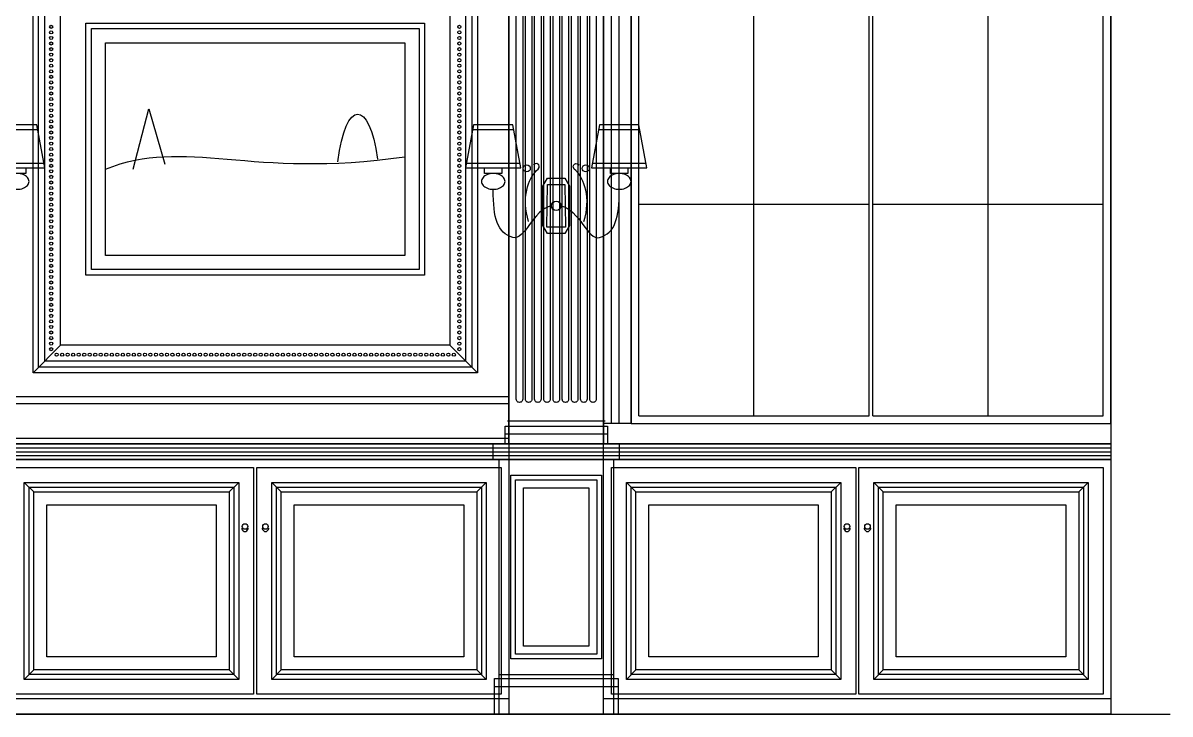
# Model space of a CAD drawing. Header units: inches. Extents: x 0 to 410, y -9 to 115.
# Drawn here: x 76.1 to 190.8, y 0 to 69.1 of the extents above; entities that cross this region are included whole.
import ezdxf

# ---------------------------------------------------------------- set-up
doc = ezdxf.new("R2010")
doc.units = ezdxf.units.IN
doc.header["$MEASUREMENT"] = 0
doc.layers.add('Study wall elevation with arches', color=7, linetype='Continuous')

msp = doc.modelspace()

# ---------------------------------------------------------------- linework, layer by layer
at = {"layer": 'Study wall elevation with arches'}
for p, q in [((160.73, 29.8), (160.73, 92.01)), ((161.12, 29.8), (161.12, 92.01)), ((149.22, 29.8), (149.22, 89.66)), ((172.63, 29.8), (172.63, 89.66)), ((137.72, 29.8), (137.72, 81.18)), ((184.13, 29.8), (184.13, 81.18)), ((134.96, 29.02), (134.96, 80.2)), ((135.75, 29.02), (135.75, 80.2)), ((136.93, 29.02), (136.93, 80.2)), ((184.92, 29.02), (184.92, 80.2)), ((73.5, 58.43), (77.6, 58.43)), ((121.1, 58.43), (125.2, 58.43)), ((133.7, 58.43), (137.8, 58.43)), ((72.87, 55.04), (78.23, 55.04)), ((120.47, 55.04), (125.83, 55.04)), ((133.07, 55.04), (138.43, 55.04)), ((137.72, 50.94), (160.73, 50.94)), ((161.12, 50.94), (184.13, 50.94)), ((77.13, 34.09), (79.88, 36.85)), ((121.57, 34.09), (118.82, 36.85)), ((73.98, 31.02), (124.72, 31.02)), ((124.57, 29.29), (134.33, 29.29)), ((136.93, 29.02), (184.92, 29.02)), ((137.72, 29.8), (160.73, 29.8)), ((161.12, 29.8), (184.13, 29.8)), ((73.98, 27.56), (124.72, 27.56)), ((124.33, 27.99), (134.57, 27.99)), ((73.98, 26.61), (124.72, 26.61)), ((123.15, 26.61), (135.75, 26.61)), ((134.17, 26.61), (184.92, 26.61)), ((73.98, 26.22), (124.72, 26.22)), ((73.98, 25.83), (124.72, 25.83)), ((123.15, 26.22), (135.75, 26.22)), ((123.15, 25.83), (135.75, 25.83)), ((134.17, 26.22), (184.92, 26.22)), ((134.17, 25.83), (184.92, 25.83)), ((76.26, 23.15), (77.2, 22.2)), ((97.7, 23.15), (96.75, 22.2)), ((101, 23.15), (101.95, 22.2)), ((122.44, 23.15), (121.5, 22.2)), ((136.46, 23.15), (137.4, 22.2)), ((157.89, 23.15), (156.95, 22.2)), ((161.2, 23.15), (162.15, 22.2)), ((182.64, 23.15), (181.69, 22.2)), ((76.26, 3.46), (77.2, 4.41)), ((97.7, 3.46), (96.75, 4.41)), ((101, 3.46), (101.95, 4.41)), ((122.44, 3.46), (121.5, 4.41)), ((123.74, 3.94), (135.16, 3.94)), ((136.46, 3.46), (137.4, 4.41)), ((157.89, 3.46), (156.95, 4.41)), ((161.2, 3.46), (162.15, 4.41)), ((182.64, 3.46), (181.69, 4.41)), ((123.27, 2.76), (135.63, 2.76)), ((73.98, 1.57), (124.72, 1.57)), ((134.17, 1.57), (184.92, 1.57)), ((0, 0), (190.83, 0))]:
    msp.add_line(p, q, dxfattribs=at)
for points in [[(73.98, 96.93), (124.72, 96.93), (124.72, 27.01), (73.98, 27.01), (73.98, 96.93)], [(124.72, 96.93), (134.17, 96.93), (134.17, 27.01), (124.72, 27.01), (124.72, 96.93)], [(134.17, 96.93), (184.92, 96.93), (184.92, 27.01), (134.17, 27.01), (134.17, 96.93)], [(125.45, 31.46), (125.45, 90.31)], [(126.1, 90.31), (126.1, 31.46)], [(126.37, 31.46), (126.37, 90.31)], [(127.01, 90.31), (127.01, 31.46)], [(127.29, 31.46), (127.29, 90.31)], [(127.93, 90.31), (127.93, 31.46)], [(128.21, 31.46), (128.21, 90.31)], [(128.85, 90.31), (128.85, 31.46)], [(129.13, 31.46), (129.13, 90.31)], [(129.77, 90.31), (129.77, 31.46)], [(130.05, 31.46), (130.05, 90.31)], [(130.69, 90.31), (130.69, 31.46)], [(130.96, 31.46), (130.96, 90.31)], [(131.61, 90.31), (131.61, 31.46)], [(131.88, 31.46), (131.88, 90.31)], [(132.53, 90.31), (132.53, 31.46)], [(132.8, 31.46), (132.8, 90.31)], [(133.44, 90.31), (133.44, 31.46)], [(134.17, 80.2), (136.93, 80.2), (136.93, 29.02), (134.17, 29.02), (134.17, 80.2)], [(77.13, 78.82), (121.57, 78.82), (121.57, 34.09), (77.13, 34.09), (77.13, 78.82)], [(77.68, 78.27), (121.02, 78.27), (121.02, 34.65), (77.68, 34.65), (77.68, 78.27)], [(78.31, 77.64), (120.39, 77.64), (120.39, 35.28), (78.31, 35.28), (78.31, 77.64)], [(79.88, 76.06), (118.82, 76.06), (118.82, 36.85), (79.88, 36.85), (79.88, 76.06)], [(82.42, 69.06), (116.28, 69.06), (116.28, 43.86), (82.42, 43.86), (82.42, 69.06)], [(82.97, 68.5), (115.73, 68.5), (115.73, 44.41), (82.97, 44.41), (82.97, 68.5)], [(84.39, 67.09), (114.31, 67.09), (114.31, 45.83), (84.39, 45.83), (84.39, 67.09)], [(87.15, 54.44), (88.72, 60.49), (90.3, 54.94)], [(72.8, 54.57), (78.31, 54.57), (77.52, 58.9), (73.58, 58.9), (72.8, 54.57)], [(120.39, 54.57), (125.91, 54.57), (125.12, 58.9), (121.18, 58.9), (120.39, 54.57)], [(132.99, 54.57), (138.5, 54.57), (137.72, 58.9), (133.78, 58.9), (132.99, 54.57)], [(74.69, 54.57), (76.42, 54.57), (76.42, 54.02), (74.69, 54.02), (74.69, 54.57)], [(122.28, 54.57), (124.02, 54.57), (124.02, 54.02), (122.28, 54.02), (122.28, 54.57)], [(134.88, 54.57), (136.61, 54.57), (136.61, 54.02), (134.88, 54.02), (134.88, 54.57)], [(128.58, 53.54), (130.31, 53.54), (130.79, 52.76), (130.79, 48.82), (130.31, 48.03), (128.58, 48.03), (128.11, 48.82), (128.11, 52.76), (128.58, 53.54)], [(128.58, 52.91), (130.31, 52.91), (130.39, 48.66), (128.5, 48.66), (128.58, 52.91)], [(73.98, 31.73), (124.72, 31.73), (124.72, 27.01), (73.98, 27.01), (73.98, 31.73)], [(125.77, 31.14), (125.77, 31.14)], [(126.69, 31.14), (126.69, 31.14)], [(127.61, 31.14), (127.61, 31.14)], [(128.53, 31.14), (128.53, 31.14)], [(129.45, 31.14), (129.45, 31.14)], [(130.37, 31.14), (130.37, 31.14)], [(131.29, 31.14), (131.29, 31.14)], [(132.2, 31.14), (132.2, 31.14)], [(133.12, 31.14), (133.12, 31.14)], [(124.33, 28.78), (134.57, 28.78), (134.57, 27.01), (124.33, 27.01), (124.33, 28.78)], [(73.98, 27.01), (124.72, 27.01), (124.72, 25.43), (73.98, 25.43), (73.98, 27.01)], [(123.15, 27.01), (135.75, 27.01), (135.75, 25.43), (123.15, 25.43), (123.15, 27.01)], [(134.17, 27.01), (184.92, 27.01), (184.92, 25.43), (134.17, 25.43), (134.17, 27.01)], [(73.98, 25.43), (124.72, 25.43), (124.72, 0), (73.98, 0), (73.98, 25.43)], [(123.74, 25.43), (135.16, 25.43), (135.16, 0), (123.74, 0), (123.74, 25.43)], [(134.17, 25.43), (184.92, 25.43), (184.92, 0), (134.17, 0), (134.17, 25.43)], [(74.76, 24.65), (99.19, 24.65), (99.19, 1.97), (74.76, 1.97), (74.76, 24.65)], [(99.51, 24.65), (123.94, 24.65), (123.94, 1.97), (99.51, 1.97), (99.51, 24.65)], [(134.96, 24.65), (159.39, 24.65), (159.39, 1.97), (134.96, 1.97), (134.96, 24.65)], [(159.7, 24.65), (184.13, 24.65), (184.13, 1.97), (159.7, 1.97), (159.7, 24.65)], [(76.26, 23.15), (97.7, 23.15), (97.7, 3.46), (76.26, 3.46), (76.26, 23.15)], [(101, 23.15), (122.44, 23.15), (122.44, 3.46), (101, 3.46), (101, 23.15)], [(124.92, 23.86), (133.98, 23.86), (133.98, 5.51), (124.92, 5.51), (124.92, 23.86)], [(125.39, 23.39), (133.5, 23.39), (133.5, 5.98), (125.39, 5.98), (125.39, 23.39)], [(136.46, 23.15), (157.89, 23.15), (157.89, 3.46), (136.46, 3.46), (136.46, 23.15)], [(161.2, 23.15), (182.64, 23.15), (182.64, 3.46), (161.2, 3.46), (161.2, 23.15)], [(76.73, 22.68), (97.22, 22.68), (97.22, 3.94), (76.73, 3.94), (76.73, 22.68)], [(77.2, 22.2), (96.75, 22.2), (96.75, 4.41), (77.2, 4.41), (77.2, 22.2)], [(101.48, 22.68), (121.97, 22.68), (121.97, 3.94), (101.48, 3.94), (101.48, 22.68)], [(101.95, 22.2), (121.5, 22.2), (121.5, 4.41), (101.95, 4.41), (101.95, 22.2)], [(126.18, 22.6), (132.72, 22.6), (132.72, 6.77), (126.18, 6.77), (126.18, 22.6)], [(136.93, 22.68), (157.42, 22.68), (157.42, 3.94), (136.93, 3.94), (136.93, 22.68)], [(137.4, 22.2), (156.95, 22.2), (156.95, 4.41), (137.4, 4.41), (137.4, 22.2)], [(161.67, 22.68), (182.17, 22.68), (182.17, 3.94), (161.67, 3.94), (161.67, 22.68)], [(162.15, 22.2), (181.69, 22.2), (181.69, 4.41), (162.15, 4.41), (162.15, 22.2)], [(78.5, 20.91), (95.45, 20.91), (95.45, 5.71), (78.5, 5.71), (78.5, 20.91)], [(103.25, 20.91), (120.2, 20.91), (120.2, 5.71), (103.25, 5.71), (103.25, 20.91)], [(138.7, 20.91), (155.65, 20.91), (155.65, 5.71), (138.7, 5.71), (138.7, 20.91)], [(163.44, 20.91), (180.39, 20.91), (180.39, 5.71), (163.44, 5.71), (163.44, 20.91)], [(123.27, 3.54), (135.63, 3.54), (135.63, 0), (123.27, 0), (123.27, 3.54)]]:
    msp.add_lwpolyline(points, dxfattribs=at)
for centre, radius in [((78.94, 68.68), 0.157), ((119.76, 68.68), 0.157), ((78.94, 68.12), 0.157), ((78.94, 67.57), 0.157), ((119.76, 68.12), 0.157), ((119.76, 67.57), 0.157), ((78.94, 67.01), 0.157), ((78.94, 66.45), 0.157), ((119.76, 67.01), 0.157), ((119.76, 66.45), 0.157), ((78.94, 65.9), 0.157), ((78.94, 65.34), 0.157), ((119.76, 65.9), 0.157), ((119.76, 65.34), 0.157), ((78.94, 64.79), 0.157), ((78.94, 64.23), 0.157), ((119.76, 64.79), 0.157), ((119.76, 64.23), 0.157), ((78.94, 63.68), 0.157), ((78.94, 63.12), 0.157), ((119.76, 63.68), 0.157), ((119.76, 63.12), 0.157), ((78.94, 62.57), 0.157), ((78.94, 62.01), 0.157), ((119.76, 62.57), 0.157), ((119.76, 62.01), 0.157), ((78.94, 61.46), 0.157), ((78.94, 60.9), 0.157), ((119.76, 61.46), 0.157), ((119.76, 60.9), 0.157), ((78.94, 60.34), 0.157), ((78.94, 59.79), 0.157), ((119.76, 60.34), 0.157), ((119.76, 59.79), 0.157), ((78.94, 59.23), 0.157), ((78.94, 58.68), 0.157), ((119.76, 59.23), 0.157), ((119.76, 58.68), 0.157), ((78.94, 58.12), 0.157), ((78.94, 57.57), 0.157), ((119.76, 58.12), 0.157), ((119.76, 57.57), 0.157), ((78.94, 57.01), 0.157), ((78.94, 56.46), 0.157), ((119.76, 57.01), 0.157), ((119.76, 56.46), 0.157), ((78.94, 55.9), 0.157), ((78.94, 55.35), 0.157), ((119.76, 55.9), 0.157), ((119.76, 55.35), 0.157), ((78.94, 54.79), 0.157), ((78.94, 54.24), 0.157), ((119.76, 54.79), 0.157), ((119.76, 54.24), 0.157), ((126.5, 54.53), 0.354), ((132.4, 54.53), 0.354), ((78.94, 53.68), 0.157), ((78.94, 53.12), 0.157), ((119.76, 53.68), 0.157), ((119.76, 53.12), 0.157), ((78.94, 52.57), 0.157), ((78.94, 52.01), 0.157), ((119.76, 52.57), 0.157), ((119.76, 52.01), 0.157), ((78.94, 51.46), 0.157), ((78.94, 50.9), 0.157), ((78.94, 50.35), 0.157), ((119.76, 51.46), 0.157), ((119.76, 50.9), 0.157), ((119.76, 50.35), 0.157), ((129.45, 50.79), 0.472), ((78.94, 49.79), 0.157), ((78.94, 49.24), 0.157), ((119.76, 49.79), 0.157), ((119.76, 49.24), 0.157), ((78.94, 48.68), 0.157), ((78.94, 48.13), 0.157), ((119.76, 48.68), 0.157), ((119.76, 48.13), 0.157), ((78.94, 47.57), 0.157), ((78.94, 47.01), 0.157), ((119.76, 47.57), 0.157), ((119.76, 47.01), 0.157), ((78.94, 46.46), 0.157), ((78.94, 45.9), 0.157), ((119.76, 46.46), 0.157), ((119.76, 45.9), 0.157), ((78.94, 45.35), 0.157), ((78.94, 44.79), 0.157), ((119.76, 45.35), 0.157), ((119.76, 44.79), 0.157), ((78.94, 44.24), 0.157), ((78.94, 43.68), 0.157), ((119.76, 44.24), 0.157), ((119.76, 43.68), 0.157), ((78.94, 43.13), 0.157), ((78.94, 42.57), 0.157), ((119.76, 43.13), 0.157), ((119.76, 42.57), 0.157), ((78.94, 42.02), 0.157), ((78.94, 41.46), 0.157), ((119.76, 42.02), 0.157), ((119.76, 41.46), 0.157), ((78.94, 40.9), 0.157), ((78.94, 40.35), 0.157), ((119.76, 40.9), 0.157), ((119.76, 40.35), 0.157), ((78.94, 39.79), 0.157), ((78.94, 39.24), 0.157), ((119.76, 39.79), 0.157), ((119.76, 39.24), 0.157), ((78.94, 38.68), 0.157), ((78.94, 38.13), 0.157), ((119.76, 38.68), 0.157), ((119.76, 38.13), 0.157), ((78.94, 37.57), 0.157), ((78.94, 37.02), 0.157), ((119.76, 37.57), 0.157), ((119.76, 37.02), 0.157), ((78.94, 36.46), 0.157), ((79.49, 35.91), 0.157), ((80.04, 35.91), 0.157), ((80.59, 35.91), 0.157), ((81.14, 35.91), 0.157), ((81.7, 35.91), 0.157), ((82.25, 35.91), 0.157), ((82.8, 35.91), 0.157), ((83.35, 35.91), 0.157), ((83.9, 35.91), 0.157), ((84.45, 35.91), 0.157), ((85.01, 35.91), 0.157), ((85.56, 35.91), 0.157), ((86.11, 35.91), 0.157), ((86.66, 35.91), 0.157), ((87.21, 35.91), 0.157), ((87.76, 35.91), 0.157), ((88.32, 35.91), 0.157), ((88.87, 35.91), 0.157), ((89.42, 35.91), 0.157), ((89.97, 35.91), 0.157), ((90.52, 35.91), 0.157), ((91.07, 35.91), 0.157), ((91.63, 35.91), 0.157), ((92.18, 35.91), 0.157), ((92.73, 35.91), 0.157), ((93.28, 35.91), 0.157), ((93.83, 35.91), 0.157), ((94.39, 35.91), 0.157), ((94.94, 35.91), 0.157), ((95.49, 35.91), 0.157), ((96.04, 35.91), 0.157), ((96.59, 35.91), 0.157), ((97.14, 35.91), 0.157), ((97.7, 35.91), 0.157), ((98.25, 35.91), 0.157), ((98.8, 35.91), 0.157), ((99.35, 35.91), 0.157), ((99.9, 35.91), 0.157), ((100.45, 35.91), 0.157), ((101.01, 35.91), 0.157), ((101.56, 35.91), 0.157), ((102.11, 35.91), 0.157), ((102.66, 35.91), 0.157), ((103.21, 35.91), 0.157), ((103.76, 35.91), 0.157), ((104.32, 35.91), 0.157), ((104.87, 35.91), 0.157), ((105.42, 35.91), 0.157), ((105.97, 35.91), 0.157), ((106.52, 35.91), 0.157), ((107.07, 35.91), 0.157), ((107.63, 35.91), 0.157), ((108.18, 35.91), 0.157), ((108.73, 35.91), 0.157), ((109.28, 35.91), 0.157), ((109.83, 35.91), 0.157), ((110.38, 35.91), 0.157), ((110.94, 35.91), 0.157), ((111.49, 35.91), 0.157), ((112.04, 35.91), 0.157), ((112.59, 35.91), 0.157), ((113.14, 35.91), 0.157), ((113.69, 35.91), 0.157), ((114.25, 35.91), 0.157), ((114.8, 35.91), 0.157), ((115.35, 35.91), 0.157), ((115.9, 35.91), 0.157), ((116.45, 35.91), 0.157), ((117.01, 35.91), 0.157), ((117.56, 35.91), 0.157), ((118.11, 35.91), 0.157), ((118.66, 35.91), 0.157), ((119.21, 35.91), 0.157), ((119.76, 36.46), 0.157), ((98.33, 18.74), 0.276), ((100.37, 18.74), 0.276), ((158.52, 18.74), 0.276), ((160.57, 18.74), 0.276)]:
    msp.add_circle(centre, radius, dxfattribs=at)
for points in [[(107.62, 55.2), (108.41, 61.5), (110.77, 61.5), (111.56, 55.45)], [(84.39, 54.44), (92.26, 57.72), (98.96, 53.43), (114.31, 55.7)], [(127.48, 54.33), (128.03, 54.65), (127.64, 55.28), (127.17, 54.88)], [(131.42, 54.33), (130.87, 54.65), (131.26, 55.28), (131.73, 54.88)], [(126.69, 49.21), (125.91, 51.57), (126.69, 53.54), (127.48, 54.33)], [(132.2, 49.21), (132.99, 51.57), (132.2, 53.54), (131.42, 54.33)], [(125.12, 47.64), (123.54, 48.03), (123.15, 49.61), (123.15, 52.36)], [(133.78, 47.64), (135.35, 48.03), (135.75, 49.61), (135.75, 52.36)], [(128.98, 50.79), (127.09, 50.39), (126.3, 47.24), (125.12, 47.64)], [(129.92, 50.79), (131.81, 50.39), (132.6, 47.24), (133.78, 47.64)], [(97.97, 18.58), (98.21, 18.11), (98.44, 18.11), (98.68, 18.58)], [(100.02, 18.58), (100.26, 18.11), (100.49, 18.11), (100.73, 18.58)], [(158.17, 18.58), (158.41, 18.11), (158.64, 18.11), (158.88, 18.58)], [(160.22, 18.58), (160.45, 18.11), (160.69, 18.11), (160.93, 18.58)]]:
    msp.add_open_spline(points, degree=3, dxfattribs=at)
for points, knots in [([(76.73, 53.23), (76.73, 53.09), (76.68, 52.95), (76.57, 52.83), (76.47, 52.71), (76.32, 52.62), (76.14, 52.55), (75.96, 52.48), (75.76, 52.44), (75.55, 52.44), (75.34, 52.44), (75.14, 52.48), (74.96, 52.55), (74.78, 52.62), (74.63, 52.71), (74.53, 52.83), (74.42, 52.95), (74.37, 53.09), (74.37, 53.23), (74.37, 53.37), (74.42, 53.5), (74.53, 53.62), (74.63, 53.74), (74.78, 53.84), (74.96, 53.91), (75.14, 53.98), (75.34, 54.02), (75.55, 54.02), (75.76, 54.02), (75.96, 53.98), (76.14, 53.91), (76.32, 53.84), (76.47, 53.74), (76.57, 53.62), (76.68, 53.5), (76.73, 53.37), (76.73, 53.23)], [0, 0, 0, 0, 1, 1, 1, 2, 2, 2, 3, 3, 3, 4, 4, 4, 5, 5, 5, 6, 6, 6, 7, 7, 7, 8, 8, 8, 9, 9, 9, 10, 10, 10, 11, 11, 11, 12, 12, 12, 12]), ([(124.33, 53.23), (124.33, 53.09), (124.28, 52.95), (124.17, 52.83), (124.07, 52.71), (123.92, 52.62), (123.74, 52.55), (123.56, 52.48), (123.36, 52.44), (123.15, 52.44), (122.94, 52.44), (122.74, 52.48), (122.56, 52.55), (122.38, 52.62), (122.23, 52.71), (122.13, 52.83), (122.02, 52.95), (121.97, 53.09), (121.97, 53.23), (121.97, 53.37), (122.02, 53.5), (122.13, 53.62), (122.23, 53.74), (122.38, 53.84), (122.56, 53.91), (122.74, 53.98), (122.94, 54.02), (123.15, 54.02), (123.36, 54.02), (123.56, 53.98), (123.74, 53.91), (123.92, 53.84), (124.07, 53.74), (124.17, 53.62), (124.28, 53.5), (124.33, 53.37), (124.33, 53.23)], [0, 0, 0, 0, 1, 1, 1, 2, 2, 2, 3, 3, 3, 4, 4, 4, 5, 5, 5, 6, 6, 6, 7, 7, 7, 8, 8, 8, 9, 9, 9, 10, 10, 10, 11, 11, 11, 12, 12, 12, 12]), ([(136.93, 53.23), (136.93, 53.09), (136.87, 52.95), (136.77, 52.83), (136.67, 52.71), (136.52, 52.62), (136.34, 52.55), (136.16, 52.48), (135.96, 52.44), (135.75, 52.44), (135.54, 52.44), (135.34, 52.48), (135.16, 52.55), (134.98, 52.62), (134.83, 52.71), (134.73, 52.83), (134.62, 52.95), (134.57, 53.09), (134.57, 53.23), (134.57, 53.37), (134.62, 53.5), (134.73, 53.62), (134.83, 53.74), (134.98, 53.84), (135.16, 53.91), (135.34, 53.98), (135.54, 54.02), (135.75, 54.02), (135.96, 54.02), (136.16, 53.98), (136.34, 53.91), (136.52, 53.84), (136.67, 53.74), (136.77, 53.62), (136.87, 53.5), (136.93, 53.37), (136.93, 53.23)], [0, 0, 0, 0, 1, 1, 1, 2, 2, 2, 3, 3, 3, 4, 4, 4, 5, 5, 5, 6, 6, 6, 7, 7, 7, 8, 8, 8, 9, 9, 9, 10, 10, 10, 11, 11, 11, 12, 12, 12, 12]), ([(125.77, 31.14), (125.72, 31.14), (125.66, 31.16), (125.61, 31.18), (125.56, 31.21), (125.52, 31.25), (125.5, 31.3), (125.47, 31.35), (125.45, 31.41), (125.45, 31.46)], [0, 0, 0, 0, 1, 1, 1, 2, 2, 2, 3, 3, 3, 3]), ([(126.1, 31.46), (126.1, 31.41), (126.08, 31.35), (126.05, 31.3), (126.02, 31.25), (125.98, 31.21), (125.93, 31.18), (125.89, 31.16), (125.83, 31.14), (125.77, 31.14)], [0, 0, 0, 0, 1, 1, 1, 2, 2, 2, 3, 3, 3, 3]), ([(126.69, 31.14), (126.64, 31.14), (126.58, 31.16), (126.53, 31.18), (126.48, 31.21), (126.44, 31.25), (126.41, 31.3), (126.39, 31.35), (126.37, 31.41), (126.37, 31.46)], [0, 0, 0, 0, 1, 1, 1, 2, 2, 2, 3, 3, 3, 3]), ([(127.01, 31.46), (127.01, 31.41), (127, 31.35), (126.97, 31.3), (126.94, 31.25), (126.9, 31.21), (126.85, 31.18), (126.8, 31.16), (126.75, 31.14), (126.69, 31.14)], [0, 0, 0, 0, 1, 1, 1, 2, 2, 2, 3, 3, 3, 3]), ([(127.61, 31.14), (127.56, 31.14), (127.5, 31.16), (127.45, 31.18), (127.4, 31.21), (127.36, 31.25), (127.33, 31.3), (127.31, 31.35), (127.29, 31.41), (127.29, 31.46)], [0, 0, 0, 0, 1, 1, 1, 2, 2, 2, 3, 3, 3, 3]), ([(127.93, 31.46), (127.93, 31.41), (127.92, 31.35), (127.89, 31.3), (127.86, 31.25), (127.82, 31.21), (127.77, 31.18), (127.72, 31.16), (127.67, 31.14), (127.61, 31.14)], [0, 0, 0, 0, 1, 1, 1, 2, 2, 2, 3, 3, 3, 3]), ([(128.53, 31.14), (128.47, 31.14), (128.42, 31.16), (128.37, 31.18), (128.32, 31.21), (128.28, 31.25), (128.25, 31.3), (128.22, 31.35), (128.21, 31.41), (128.21, 31.46)], [0, 0, 0, 0, 1, 1, 1, 2, 2, 2, 3, 3, 3, 3]), ([(128.85, 31.46), (128.85, 31.41), (128.84, 31.35), (128.81, 31.3), (128.78, 31.25), (128.74, 31.21), (128.69, 31.18), (128.64, 31.16), (128.59, 31.14), (128.53, 31.14)], [0, 0, 0, 0, 1, 1, 1, 2, 2, 2, 3, 3, 3, 3]), ([(129.45, 31.14), (129.39, 31.14), (129.34, 31.16), (129.29, 31.18), (129.24, 31.21), (129.2, 31.25), (129.17, 31.3), (129.14, 31.35), (129.13, 31.41), (129.13, 31.46)], [0, 0, 0, 0, 1, 1, 1, 2, 2, 2, 3, 3, 3, 3]), ([(129.77, 31.46), (129.77, 31.41), (129.76, 31.35), (129.73, 31.3), (129.7, 31.25), (129.66, 31.21), (129.61, 31.18), (129.56, 31.16), (129.51, 31.14), (129.45, 31.14)], [0, 0, 0, 0, 1, 1, 1, 2, 2, 2, 3, 3, 3, 3]), ([(130.37, 31.14), (130.31, 31.14), (130.26, 31.16), (130.21, 31.18), (130.16, 31.21), (130.12, 31.25), (130.09, 31.3), (130.06, 31.35), (130.05, 31.41), (130.05, 31.46)], [0, 0, 0, 0, 1, 1, 1, 2, 2, 2, 3, 3, 3, 3]), ([(130.69, 31.46), (130.69, 31.41), (130.67, 31.35), (130.65, 31.3), (130.62, 31.25), (130.58, 31.21), (130.53, 31.18), (130.48, 31.16), (130.42, 31.14), (130.37, 31.14)], [0, 0, 0, 0, 1, 1, 1, 2, 2, 2, 3, 3, 3, 3]), ([(131.29, 31.14), (131.23, 31.14), (131.17, 31.16), (131.13, 31.18), (131.08, 31.21), (131.04, 31.25), (131.01, 31.3), (130.98, 31.35), (130.96, 31.41), (130.96, 31.46)], [0, 0, 0, 0, 1, 1, 1, 2, 2, 2, 3, 3, 3, 3]), ([(131.61, 31.46), (131.61, 31.41), (131.59, 31.35), (131.56, 31.3), (131.54, 31.25), (131.5, 31.21), (131.45, 31.18), (131.4, 31.16), (131.34, 31.14), (131.29, 31.14)], [0, 0, 0, 0, 1, 1, 1, 2, 2, 2, 3, 3, 3, 3]), ([(132.2, 31.14), (132.15, 31.14), (132.09, 31.16), (132.04, 31.18), (131.99, 31.21), (131.95, 31.25), (131.93, 31.3), (131.9, 31.35), (131.88, 31.41), (131.88, 31.46)], [0, 0, 0, 0, 1, 1, 1, 2, 2, 2, 3, 3, 3, 3]), ([(132.53, 31.46), (132.53, 31.41), (132.51, 31.35), (132.48, 31.3), (132.45, 31.25), (132.41, 31.21), (132.37, 31.18), (132.32, 31.16), (132.26, 31.14), (132.2, 31.14)], [0, 0, 0, 0, 1, 1, 1, 2, 2, 2, 3, 3, 3, 3]), ([(133.12, 31.14), (133.07, 31.14), (133.01, 31.16), (132.96, 31.18), (132.91, 31.21), (132.87, 31.25), (132.85, 31.3), (132.82, 31.35), (132.8, 31.41), (132.8, 31.46)], [0, 0, 0, 0, 1, 1, 1, 2, 2, 2, 3, 3, 3, 3]), ([(133.44, 31.46), (133.44, 31.41), (133.43, 31.35), (133.4, 31.3), (133.37, 31.25), (133.33, 31.21), (133.28, 31.18), (133.24, 31.16), (133.18, 31.14), (133.12, 31.14)], [0, 0, 0, 0, 1, 1, 1, 2, 2, 2, 3, 3, 3, 3])]:
    msp.add_open_spline(points, degree=3, knots=knots, dxfattribs=at)

doc.saveas('drawing.dxf')
